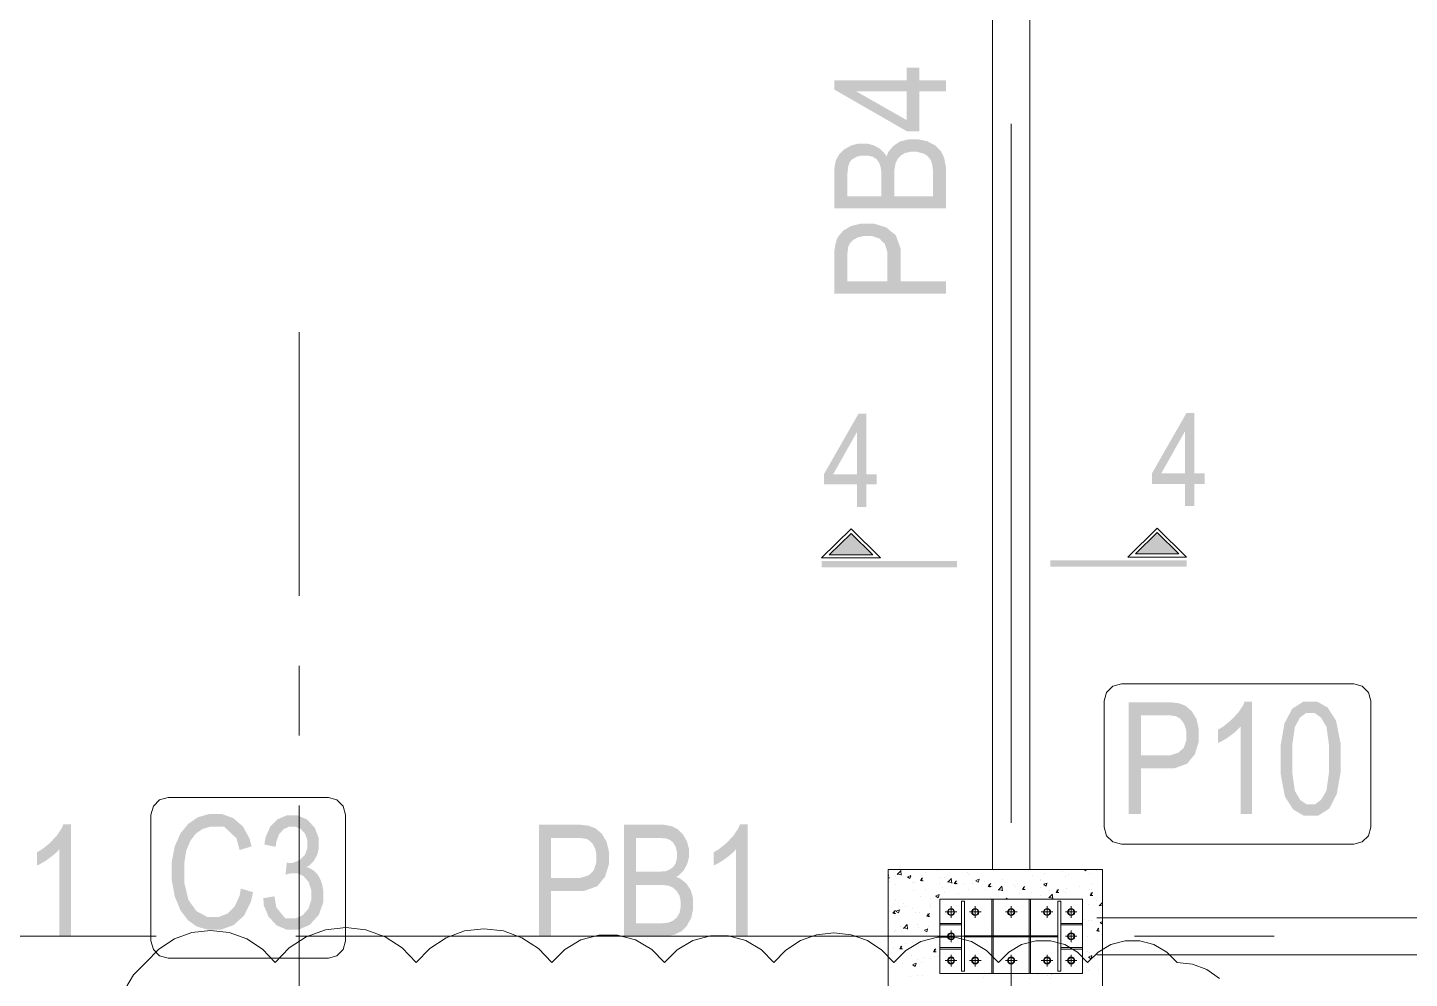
# Model space of a CAD drawing. Header units: millimetres. Extents: x 51.5 to 74.8, y 0.8 to 17.2.
# Drawn here: x 54.228 to 55.198, y 9.127 to 9.794 of the extents above; entities that cross this region are included whole.
import ezdxf

# ---------------------------------------------------------------- set-up
doc = ezdxf.new("R2010")
doc.units = ezdxf.units.MM
doc.layers.add('PDF_Geomertry', color=7, linetype='Continuous')
doc.layers.add('PDF_Solid Fills', color=7, linetype='Continuous')

msp = doc.modelspace()

# ---------------------------------------------------------------- hatches: boundary and pattern name
at = {"layer": 'PDF_Solid Fills', "transparency": 33554559}
h = msp.add_hatch(color=256, dxfattribs=at)
h.paths.add_polyline_path([(54.87301, 9.74897), (54.85426, 9.74897), (54.85426, 9.72106), (54.84551, 9.72106), (54.79454, 9.75036), (54.79454, 9.75689), (54.84551, 9.75689), (54.84551, 9.76564), (54.85426, 9.76564), (54.85426, 9.75689), (54.87301, 9.75689)])
h.paths.add_polyline_path([(54.84551, 9.74897), (54.8101, 9.74897), (54.84551, 9.72884)])
h = msp.add_hatch(color=256, dxfattribs=at)
h.paths.add_polyline_path([(54.87301, 9.66689), (54.79454, 9.66689), (54.79454, 9.69106), (54.79454, 9.69467), (54.79565, 9.7005), (54.79676, 9.70259), (54.79801, 9.70481), (54.80149, 9.70828), (54.80399, 9.70967), (54.80635, 9.71106), (54.81163, 9.71245), (54.81454, 9.71245), (54.81732, 9.71245), (54.82218, 9.7112), (54.82426, 9.71009), (54.82649, 9.70884), (54.82996, 9.7055), (54.83135, 9.70342), (54.83232, 9.7062), (54.83579, 9.7105), (54.83815, 9.71217), (54.84065, 9.71384), (54.84676, 9.71536), (54.85024, 9.71536), (54.85385, 9.71536), (54.8601, 9.71397), (54.86274, 9.71245), (54.86551, 9.71106), (54.8694, 9.70717), (54.87065, 9.70467), (54.87176, 9.70231), (54.87301, 9.6955), (54.87301, 9.69134)])
h.paths.add_polyline_path([(54.86385, 9.67536), (54.86385, 9.69134), (54.86385, 9.69397), (54.86329, 9.698), (54.86288, 9.69925), (54.86218, 9.70106), (54.85982, 9.70384), (54.85829, 9.70481), (54.85663, 9.70564), (54.8526, 9.70661), (54.85024, 9.70661), (54.84801, 9.70661), (54.84426, 9.70578), (54.84274, 9.70481), (54.84121, 9.70397), (54.83899, 9.70147), (54.83829, 9.69995), (54.8376, 9.69842), (54.83676, 9.69356), (54.83676, 9.69022), (54.83676, 9.67536)])
h.paths.add_polyline_path([(54.8276, 9.67536), (54.8276, 9.68925), (54.8276, 9.69203), (54.82718, 9.69592), (54.82676, 9.69703), (54.82621, 9.6987), (54.8244, 9.70134), (54.82301, 9.70217), (54.82176, 9.70314), (54.81815, 9.70397), (54.81579, 9.70397), (54.81371, 9.70397), (54.81024, 9.70314), (54.80885, 9.70231), (54.80732, 9.70147), (54.80538, 9.69939), (54.80496, 9.698), (54.8044, 9.69661), (54.80385, 9.69175), (54.80385, 9.68828), (54.80385, 9.67536)])
h = msp.add_hatch(color=256, dxfattribs=at)
h.paths.add_polyline_path([(54.87301, 9.60717), (54.79454, 9.60717), (54.79454, 9.63134), (54.79454, 9.63564), (54.79538, 9.64203), (54.79607, 9.64397), (54.79704, 9.64675), (54.80079, 9.6512), (54.80357, 9.65286), (54.80635, 9.65453), (54.81315, 9.6562), (54.81718, 9.6562), (54.82246, 9.6562), (54.83107, 9.65356), (54.8344, 9.65078), (54.83774, 9.64814), (54.84121, 9.6387), (54.84121, 9.63217), (54.84121, 9.61564), (54.87301, 9.61564)])
h.paths.add_polyline_path([(54.8319, 9.61564), (54.8319, 9.63231), (54.8319, 9.6362), (54.8301, 9.64203), (54.82829, 9.64383), (54.82649, 9.64564), (54.82121, 9.64745), (54.8176, 9.64745), (54.81524, 9.64745), (54.81121, 9.64661), (54.80954, 9.64564), (54.80801, 9.64481), (54.80565, 9.64259), (54.8051, 9.64134), (54.8044, 9.64009), (54.80385, 9.6355), (54.80385, 9.63217), (54.80385, 9.61564)])
h = msp.add_hatch(color=256, dxfattribs=at)
h.paths.add_polyline_path([(54.81051, 9.45745), (54.81051, 9.47314), (54.78732, 9.47314), (54.78732, 9.48036), (54.81163, 9.52286), (54.81718, 9.52286), (54.81718, 9.48036), (54.8244, 9.48036), (54.8244, 9.47314), (54.81718, 9.47314), (54.81718, 9.45745)])
h.paths.add_polyline_path([(54.81051, 9.48036), (54.81051, 9.50995), (54.79385, 9.48036)])
h = msp.add_hatch(color=256, dxfattribs=at)
h.paths.add_polyline_path([(55.04079, 9.458), (55.04079, 9.47356), (55.0176, 9.47356), (55.0176, 9.48092), (55.0419, 9.52342), (55.04746, 9.52342), (55.04746, 9.48092), (55.05468, 9.48092), (55.05468, 9.47356), (55.04746, 9.47356), (55.04746, 9.458)])
h.paths.add_polyline_path([(55.04079, 9.48092), (55.04079, 9.5105), (55.02413, 9.48092)])
h = msp.add_hatch(color=256, dxfattribs=at)
h.paths.add_polyline_path([(55.00135, 9.24189), (55.00135, 9.32036), (55.02565, 9.32036), (55.02982, 9.32036), (55.03621, 9.31967), (55.03829, 9.31897), (55.04107, 9.31786), (55.04551, 9.31411), (55.04718, 9.31134), (55.04885, 9.30856), (55.05038, 9.30189), (55.05038, 9.29786), (55.05038, 9.29259), (55.04774, 9.28384), (55.04496, 9.2805), (55.04232, 9.27717), (55.03301, 9.27384), (55.02635, 9.27384), (55.00982, 9.27384), (55.00982, 9.24189)])
h.paths.add_polyline_path([(55.00982, 9.28314), (55.02649, 9.28314), (55.03051, 9.28314), (55.03621, 9.28495), (55.03801, 9.28661), (55.03996, 9.28842), (55.04176, 9.29383), (55.04176, 9.29745), (55.04176, 9.29967), (55.04079, 9.3037), (55.03996, 9.30536), (55.03899, 9.30703), (55.0369, 9.30925), (55.03551, 9.30995), (55.03426, 9.3105), (55.02968, 9.3112), (55.02635, 9.3112), (55.00982, 9.3112)])
for points in [[(55.08774, 9.24189), (55.07982, 9.24189), (55.07982, 9.30328), (55.07843, 9.30175), (55.07482, 9.29842), (55.07246, 9.29675), (55.07024, 9.29509), (55.06593, 9.29259), (55.06399, 9.29175), (55.06399, 9.30106), (55.06732, 9.303), (55.07301, 9.30758), (55.07551, 9.31022), (55.07801, 9.31286), (55.08163, 9.31814), (55.0826, 9.32078), (55.08774, 9.32078)], [(54.25871, 9.15592), (54.25065, 9.15592), (54.25065, 9.21731), (54.2494, 9.21564), (54.24565, 9.21245), (54.24343, 9.21078), (54.24107, 9.20911), (54.2369, 9.20661), (54.23496, 9.20578), (54.23496, 9.21509), (54.23815, 9.21689), (54.24399, 9.22147), (54.24649, 9.22425), (54.24899, 9.22689), (54.25246, 9.23217), (54.25343, 9.23467), (54.25871, 9.23467)], [(54.37801, 9.18953), (54.38663, 9.18703), (54.3851, 9.18036), (54.38024, 9.1705), (54.37663, 9.16731), (54.37301, 9.16397), (54.3644, 9.16078), (54.3594, 9.16078), (54.35482, 9.16078), (54.34718, 9.16286), (54.34399, 9.16509), (54.34093, 9.16731), (54.33565, 9.17425), (54.33371, 9.17911), (54.33163, 9.18397), (54.32954, 9.19536), (54.32954, 9.20189), (54.32954, 9.20828), (54.33163, 9.21925), (54.33371, 9.22384), (54.33565, 9.22828), (54.34121, 9.23509), (54.34454, 9.23731), (54.34801, 9.23967), (54.35579, 9.24189), (54.3601, 9.24189), (54.36468, 9.24189), (54.37274, 9.23897), (54.37607, 9.23606), (54.3794, 9.23328), (54.38413, 9.22467), (54.38551, 9.21911), (54.37718, 9.21661), (54.37496, 9.22481), (54.36635, 9.233), (54.35982, 9.233), (54.35663, 9.233), (54.35107, 9.23133), (54.34871, 9.22967), (54.34635, 9.22814), (54.3426, 9.223), (54.34107, 9.21953), (54.33968, 9.21606), (54.33829, 9.20717), (54.33829, 9.20189), (54.33829, 9.19384), (54.34121, 9.18175), (54.34399, 9.17772), (54.3469, 9.1737), (54.3544, 9.16967), (54.35913, 9.16967), (54.3626, 9.16967), (54.36871, 9.17203), (54.37121, 9.17453), (54.37371, 9.17703), (54.37718, 9.18453)], [(54.39385, 9.18286), (54.40163, 9.18411), (54.40288, 9.17647), (54.40913, 9.1687), (54.41413, 9.1687), (54.4169, 9.1687), (54.42149, 9.17092), (54.42357, 9.17328), (54.42551, 9.1755), (54.42746, 9.18147), (54.42746, 9.18509), (54.42746, 9.18856), (54.42565, 9.19411), (54.42385, 9.1962), (54.42204, 9.19828), (54.4176, 9.20036), (54.41496, 9.20036), (54.41385, 9.20036), (54.41107, 9.19981), (54.4094, 9.19925), (54.41024, 9.20772), (54.41149, 9.20759), (54.4144, 9.20759), (54.41913, 9.20939), (54.42107, 9.2112), (54.42288, 9.213), (54.42468, 9.21772), (54.42468, 9.22078), (54.42468, 9.22356), (54.42315, 9.228), (54.42163, 9.22967), (54.4201, 9.23133), (54.41635, 9.233), (54.41413, 9.233), (54.4119, 9.233), (54.40801, 9.2312), (54.40649, 9.22939), (54.40482, 9.22772), (54.40288, 9.22231), (54.40246, 9.21884), (54.39454, 9.2205), (54.39538, 9.2255), (54.39871, 9.23314), (54.40135, 9.23578), (54.40399, 9.23828), (54.41024, 9.24092), (54.41399, 9.24092), (54.41788, 9.24092), (54.42454, 9.238), (54.42732, 9.23509), (54.42996, 9.23217), (54.43274, 9.22495), (54.43274, 9.2205), (54.43274, 9.21786), (54.43163, 9.21314), (54.43038, 9.21106), (54.42926, 9.20897), (54.42607, 9.20578), (54.42399, 9.20467), (54.42593, 9.20411), (54.42899, 9.20231), (54.43038, 9.20106), (54.43163, 9.19981), (54.43357, 9.19661), (54.4344, 9.19453), (54.4351, 9.19245), (54.43593, 9.18786), (54.43593, 9.18536), (54.43593, 9.17995), (54.43274, 9.17106), (54.42954, 9.16759), (54.42635, 9.16411), (54.41871, 9.16078), (54.41426, 9.16078), (54.4101, 9.16078), (54.40315, 9.1637), (54.40038, 9.16675), (54.39746, 9.16981), (54.39413, 9.17786)], [(54.73371, 9.15592), (54.72565, 9.15592), (54.72565, 9.21731), (54.7244, 9.21564), (54.72065, 9.21245), (54.71843, 9.21078), (54.71607, 9.20911), (54.7119, 9.20661), (54.70996, 9.20578), (54.70996, 9.21509), (54.71315, 9.21689), (54.71899, 9.22147), (54.72149, 9.22425), (54.72399, 9.22689), (54.72746, 9.23217), (54.72843, 9.23467), (54.73371, 9.23467)]]:
    msp.add_hatch(color=256, dxfattribs=at).paths.add_polyline_path(points)
h = msp.add_hatch(color=256, dxfattribs=at)
h.paths.add_polyline_path([(55.10801, 9.28064), (55.10801, 9.2905), (55.11065, 9.3055), (55.11329, 9.3105), (55.11593, 9.31564), (55.12385, 9.32078), (55.12899, 9.32078), (55.13357, 9.32078), (55.14093, 9.31661), (55.14357, 9.31245), (55.14676, 9.30758), (55.14996, 9.29161), (55.14996, 9.28064), (55.14996, 9.27078), (55.14732, 9.25592), (55.14468, 9.25078), (55.14204, 9.24564), (55.13413, 9.24064), (55.12885, 9.24064), (55.12426, 9.24064), (55.11676, 9.24508), (55.11385, 9.24953), (55.11093, 9.25411), (55.10801, 9.26967)])
h.paths.add_polyline_path([(55.11607, 9.28064), (55.11607, 9.27106), (55.11788, 9.25828), (55.11968, 9.25509), (55.12163, 9.25175), (55.12635, 9.24856), (55.12913, 9.24856), (55.1319, 9.24856), (55.13635, 9.25189), (55.13829, 9.25509), (55.1401, 9.25842), (55.1419, 9.2712), (55.1419, 9.28064), (55.1419, 9.29022), (55.1401, 9.30314), (55.13815, 9.30634), (55.13635, 9.30953), (55.13163, 9.31286), (55.12871, 9.31286), (55.12593, 9.31286), (55.12149, 9.30953), (55.11968, 9.3062), (55.11788, 9.30286), (55.11607, 9.29009)])
h = msp.add_hatch(color=256, dxfattribs=at)
h.paths.add_polyline_path([(54.58732, 9.15592), (54.58732, 9.23439), (54.61149, 9.23439), (54.61579, 9.23439), (54.62218, 9.2337), (54.62413, 9.23286), (54.6269, 9.23189), (54.63135, 9.22814), (54.63301, 9.22536), (54.63468, 9.22259), (54.63635, 9.21578), (54.63635, 9.21175), (54.63635, 9.20647), (54.63371, 9.19786), (54.63093, 9.19453), (54.62829, 9.1912), (54.61885, 9.18786), (54.61232, 9.18786), (54.59579, 9.18786), (54.59579, 9.15592)])
h.paths.add_polyline_path([(54.59579, 9.19703), (54.61246, 9.19703), (54.61635, 9.19703), (54.62218, 9.19884), (54.62399, 9.20064), (54.62579, 9.20245), (54.6276, 9.20786), (54.6276, 9.21134), (54.6276, 9.2137), (54.62676, 9.21772), (54.62579, 9.21939), (54.62496, 9.22106), (54.62274, 9.22328), (54.62149, 9.22397), (54.62024, 9.22453), (54.61565, 9.22509), (54.61232, 9.22509), (54.59579, 9.22509)])
h = msp.add_hatch(color=256, dxfattribs=at)
h.paths.add_polyline_path([(54.64704, 9.15592), (54.64704, 9.23439), (54.67121, 9.23439), (54.67482, 9.23439), (54.68065, 9.23328), (54.68274, 9.23217), (54.68496, 9.23106), (54.68843, 9.22745), (54.68982, 9.22509), (54.69121, 9.22259), (54.6926, 9.21731), (54.6926, 9.21439), (54.6926, 9.21175), (54.69135, 9.20675), (54.69024, 9.20467), (54.68899, 9.20245), (54.68565, 9.19897), (54.68357, 9.19772), (54.68635, 9.19661), (54.69079, 9.19314), (54.69232, 9.19078), (54.69399, 9.18828), (54.69551, 9.18231), (54.69551, 9.1787), (54.69551, 9.17508), (54.69413, 9.16883), (54.6926, 9.1662), (54.69121, 9.16342), (54.68732, 9.15953), (54.68482, 9.15842), (54.68246, 9.15717), (54.67579, 9.15592), (54.67149, 9.15592)])
h.paths.add_polyline_path([(54.65551, 9.16522), (54.67149, 9.16522), (54.67413, 9.16522), (54.67815, 9.16564), (54.6794, 9.1662), (54.68121, 9.16689), (54.68399, 9.16911), (54.68496, 9.17078), (54.68593, 9.17231), (54.68676, 9.17634), (54.68676, 9.1787), (54.68676, 9.18092), (54.68593, 9.18467), (54.68496, 9.1862), (54.68413, 9.18772), (54.68163, 9.19009), (54.6801, 9.19078), (54.67857, 9.19147), (54.67371, 9.19217), (54.67038, 9.19217), (54.65551, 9.19217)])
h.paths.add_polyline_path([(54.65551, 9.20147), (54.6694, 9.20147), (54.67218, 9.20147), (54.67607, 9.20175), (54.67718, 9.20217), (54.67885, 9.20272), (54.68149, 9.20467), (54.68232, 9.20592), (54.68329, 9.20731), (54.68413, 9.21092), (54.68413, 9.21314), (54.68413, 9.21522), (54.68329, 9.21884), (54.68246, 9.22022), (54.68163, 9.22161), (54.67954, 9.22356), (54.67815, 9.22411), (54.67676, 9.22467), (54.6719, 9.22509), (54.66843, 9.22509), (54.65551, 9.22509)])

# ---------------------------------------------------------------- linework, layer by layer
at = {"layer": 'PDF_Geomertry', "lineweight": 0}
for points in [[(54.90565, 10.1012), (54.90565, 9.20286)], [(54.9319, 10.1012), (54.9319, 9.20286)], [(54.91871, 9.23564), (54.91871, 9.7262)], [(54.41899, 9.39509), (54.41899, 9.57995)], [(54.78565, 9.42161), (54.80635, 9.44203), (54.82704, 9.42161), (54.78565, 9.42161), (54.82704, 9.42161)], [(55.0419, 9.42217), (55.02121, 9.44259), (55.00065, 9.42217), (55.0419, 9.42217), (55.00065, 9.42217)], [(54.41899, 9.29689), (54.41899, 9.34592)], [(54.41899, 9.00259), (54.41899, 9.24786)], [(54.83246, 9.19925), (54.83246, 9.19925)], [(54.83246, 9.1987), (54.83288, 9.19925)], [(54.83246, 9.19745), (54.83246, 9.19745)], [(54.83246, 9.19717), (54.83329, 9.19717)], [(54.83774, 9.19814), (54.83774, 9.19814)], [(54.83871, 9.19981), (54.84163, 9.19925)], [(54.83885, 9.19939), (54.84149, 9.20217)], [(54.84163, 9.19897), (54.84121, 9.20217)], [(54.84163, 9.20147), (54.84163, 9.20147)], [(54.84607, 9.19772), (54.84774, 9.19661), (54.84843, 9.19856)], [(54.84621, 9.19786), (54.84843, 9.1987)], [(54.85121, 9.20286), (54.85121, 9.20286)], [(54.85704, 9.19508), (54.8551, 9.19522), (54.85663, 9.19717)], [(54.85524, 9.19522), (54.85524, 9.19522)], [(54.85621, 9.19481), (54.85579, 9.19689)], [(54.85871, 9.20092), (54.85871, 9.20092)], [(54.86301, 9.20286), (54.86301, 9.20286)], [(54.8669, 9.20203), (54.8669, 9.20203)], [(54.86899, 9.19745), (54.86899, 9.19745)], [(54.87218, 9.19759), (54.87218, 9.19759)], [(54.87426, 9.19397), (54.8769, 9.19661)], [(54.87704, 9.19342), (54.87676, 9.19661)], [(54.88093, 9.193), (54.87885, 9.19314), (54.88051, 9.19508)], [(54.88593, 9.20286), (54.88593, 9.20286)], [(54.88829, 9.20078), (54.88829, 9.20078)], [(54.88899, 9.19967), (54.88899, 9.19967)], [(54.89329, 9.20286), (54.89329, 9.20286)], [(54.89385, 9.19522), (54.89621, 9.19606)], [(54.89385, 9.19508), (54.89551, 9.19397), (54.89621, 9.19592)], [(54.90635, 9.20217), (54.90635, 9.20217)], [(54.91274, 9.19606), (54.91274, 9.19606)], [(54.93371, 9.19884), (54.93371, 9.19884)], [(54.93968, 9.19578), (54.93968, 9.19578)], [(54.93968, 9.1955), (54.93968, 9.1955)], [(54.94204, 9.19995), (54.94204, 9.19995)], [(54.94926, 9.20286), (54.94926, 9.20286)], [(54.95288, 9.20286), (54.95288, 9.20286)], [(54.95315, 9.20272), (54.95315, 9.20272)], [(54.95454, 9.20161), (54.95454, 9.20161)], [(54.95704, 9.198), (54.95704, 9.198)], [(54.95913, 9.19911), (54.95913, 9.19911)], [(54.96454, 9.20286), (54.96454, 9.20286)], [(54.9694, 9.20286), (54.9694, 9.20286)], [(54.96982, 9.20286), (54.97121, 9.20203), (54.97149, 9.20286)], [(54.97093, 9.20203), (54.97093, 9.20203)], [(54.97399, 9.20036), (54.97399, 9.20036)], [(54.97843, 9.20245), (54.97843, 9.20245)], [(54.83246, 9.18842), (54.83246, 9.18842)], [(54.83315, 9.19481), (54.83315, 9.19481)], [(54.83788, 9.19272), (54.83788, 9.19272)], [(54.84954, 9.19411), (54.84954, 9.19411)], [(54.84996, 9.18786), (54.84996, 9.18786)], [(54.85093, 9.19397), (54.85093, 9.19397)], [(54.85829, 9.18884), (54.85829, 9.18884)], [(54.86593, 9.18453), (54.86829, 9.18536)], [(54.86857, 9.19328), (54.86857, 9.19328)], [(54.87079, 9.1905), (54.87079, 9.1905)], [(54.8719, 9.18647), (54.8719, 9.18647)], [(54.87413, 9.19425), (54.87718, 9.19384)], [(54.87996, 9.19272), (54.87968, 9.19481)], [(54.88163, 9.18578), (54.88163, 9.18578)], [(54.88635, 9.19259), (54.88635, 9.19259)], [(54.88857, 9.18856), (54.88857, 9.18856)], [(54.89176, 9.19328), (54.89176, 9.19328)], [(54.9001, 9.19439), (54.9001, 9.19439)], [(54.90093, 9.18911), (54.90093, 9.18911)], [(54.90468, 9.19092), (54.90274, 9.19106), (54.9044, 9.193)], [(54.90385, 9.19064), (54.90343, 9.19272)], [(54.90413, 9.19175), (54.90413, 9.19175)], [(54.90593, 9.19106), (54.90593, 9.19106)], [(54.90968, 9.18884), (54.9126, 9.18828)], [(54.90982, 9.18842), (54.91232, 9.1912)], [(54.9126, 9.188), (54.91218, 9.1912)], [(54.92038, 9.19245), (54.92038, 9.19245)], [(54.92176, 9.19106), (54.92176, 9.19106)], [(54.92288, 9.19342), (54.92288, 9.19342)], [(54.92496, 9.18578), (54.92496, 9.18578)], [(54.92857, 9.18884), (54.92663, 9.18897), (54.92815, 9.19092)], [(54.9276, 9.18856), (54.92732, 9.19064)], [(54.93329, 9.18689), (54.93329, 9.18689)], [(54.93954, 9.19022), (54.93954, 9.19022)], [(54.94163, 9.19259), (54.94399, 9.19342)], [(54.94163, 9.19231), (54.94329, 9.1912), (54.94385, 9.19328)], [(54.94524, 9.183), (54.94788, 9.18564)], [(54.94579, 9.18842), (54.94579, 9.18842)], [(54.94801, 9.18245), (54.9476, 9.18564)], [(54.95232, 9.18675), (54.95038, 9.18689), (54.95204, 9.18884)], [(54.95149, 9.18647), (54.95107, 9.18856)], [(54.95663, 9.18703), (54.95663, 9.18703)], [(54.95732, 9.18953), (54.95732, 9.18953)], [(54.96676, 9.1912), (54.96676, 9.1912)], [(54.97357, 9.18925), (54.97357, 9.18925)], [(54.97621, 9.18467), (54.97426, 9.18481), (54.97579, 9.18675)], [(54.97538, 9.18439), (54.97496, 9.18647)], [(54.9751, 9.19231), (54.9751, 9.19231)], [(54.9751, 9.18884), (54.9751, 9.18884)], [(54.98288, 9.19439), (54.98288, 9.19439)], [(54.83246, 9.17772), (54.83246, 9.17772)], [(54.83746, 9.18161), (54.83746, 9.18161)], [(54.84288, 9.17911), (54.84288, 9.17911)], [(54.8444, 9.17703), (54.8444, 9.17703)], [(54.84954, 9.17578), (54.84954, 9.17578)], [(54.85482, 9.18411), (54.85482, 9.18411)], [(54.86204, 9.17745), (54.86204, 9.17745)], [(54.86218, 9.18245), (54.86218, 9.18245)], [(54.86218, 9.17634), (54.86218, 9.17634)], [(54.86593, 9.18425), (54.8676, 9.18314), (54.86829, 9.18522)], [(54.86871, 9.17828), (54.86871, 9.17828)], [(54.87663, 9.16897), (54.87663, 9.17717)], [(54.88038, 9.18217), (54.88038, 9.18217)], [(54.89357, 9.16897), (54.89357, 9.17717)], [(54.89843, 9.18217), (54.89843, 9.18217)], [(54.90399, 9.183), (54.90399, 9.183)], [(54.91482, 9.18217), (54.91607, 9.18272)], [(54.91593, 9.18217), (54.91593, 9.18258)], [(54.91871, 9.16897), (54.91871, 9.17717)], [(54.9226, 9.18231), (54.9226, 9.18231)], [(54.93635, 9.18217), (54.93635, 9.18217)], [(54.93926, 9.18453), (54.93926, 9.18453)], [(54.94399, 9.16897), (54.94399, 9.17717)], [(54.9451, 9.18328), (54.94801, 9.18286)], [(54.96093, 9.16897), (54.96093, 9.17717)], [(54.96885, 9.17953), (54.96885, 9.17953)], [(54.97329, 9.17828), (54.97329, 9.17828)], [(54.97718, 9.18258), (54.97718, 9.18258)], [(54.97899, 9.18092), (54.97899, 9.18092)], [(54.98051, 9.17772), (54.98288, 9.17745)], [(54.98065, 9.17745), (54.98288, 9.17967)], [(54.98288, 9.18134), (54.98288, 9.18134)], [(54.83246, 9.17411), (54.83246, 9.17411)], [(54.83246, 9.16703), (54.83246, 9.16703)], [(54.83371, 9.17328), (54.83371, 9.17328)], [(54.83788, 9.17217), (54.83579, 9.17231), (54.83746, 9.17425)], [(54.8369, 9.17189), (54.83663, 9.17397)], [(54.83718, 9.1705), (54.83718, 9.1705)], [(54.83801, 9.1737), (54.84038, 9.17467)], [(54.83801, 9.17356), (54.83968, 9.17245), (54.84038, 9.17453)], [(54.84121, 9.17467), (54.84121, 9.17467)], [(54.85149, 9.17259), (54.85149, 9.17259)], [(54.8544, 9.173), (54.8544, 9.173)], [(54.86163, 9.17009), (54.85968, 9.17022), (54.86135, 9.17217)], [(54.86079, 9.16981), (54.86038, 9.17189)], [(54.86871, 9.16634), (54.86871, 9.16634)], [(54.87246, 9.17314), (54.88065, 9.17314)], [(54.88954, 9.17314), (54.8976, 9.17314)], [(54.92288, 9.17314), (54.91468, 9.17314)], [(54.94801, 9.17314), (54.93982, 9.17314)], [(54.96496, 9.17314), (54.9569, 9.17314)], [(54.96885, 9.17161), (54.96885, 9.17161)], [(54.96885, 9.16759), (54.96885, 9.16759)], [(54.97024, 9.16772), (54.97024, 9.16772)], [(54.97288, 9.16717), (54.97288, 9.16717)], [(54.97551, 9.16731), (54.97551, 9.16731)], [(55.68135, 9.16911), (54.97899, 9.16911)], [(54.98135, 9.16578), (54.98288, 9.16634)], [(54.98288, 9.16939), (54.98288, 9.16939)], [(54.29663, 9.1187), (54.30274, 9.12911), (54.31135, 9.13759), (54.31135, 9.13759), (54.32038, 9.14703), (54.33135, 9.15425), (54.34371, 9.1587), (54.35676, 9.16022), (54.36982, 9.1587), (54.38218, 9.15425), (54.39315, 9.14703), (54.40218, 9.13759), (54.41204, 9.148), (54.42399, 9.15578), (54.43746, 9.16064), (54.45163, 9.16231), (54.46579, 9.16064), (54.47926, 9.15578), (54.49135, 9.148), (54.50121, 9.13759), (54.51065, 9.14759), (54.52218, 9.15508), (54.5351, 9.15981), (54.54871, 9.16134), (54.56246, 9.15981), (54.57538, 9.15508), (54.5869, 9.14759), (54.59635, 9.13759), (54.60551, 9.14689), (54.61676, 9.15356), (54.6294, 9.15689), (54.64246, 9.15689), (54.6551, 9.15356), (54.66649, 9.14689), (54.67551, 9.13759), (54.6844, 9.14661), (54.69538, 9.153), (54.7076, 9.15634), (54.72024, 9.15634), (54.73246, 9.153), (54.74343, 9.14661), (54.75218, 9.13759), (54.76065, 9.14634), (54.77079, 9.153), (54.78218, 9.15717), (54.79426, 9.15856), (54.80635, 9.15717), (54.81788, 9.153), (54.82801, 9.14634), (54.83635, 9.13759), (54.84482, 9.1462), (54.85538, 9.15231), (54.86704, 9.1555), (54.87913, 9.1555), (54.89093, 9.15231), (54.90135, 9.1462), (54.90982, 9.13759), (54.91704, 9.14495), (54.92607, 9.15022), (54.93607, 9.15286), (54.94635, 9.15286), (54.95635, 9.15022), (54.96524, 9.14495), (54.97246, 9.13759), (54.97982, 9.14495), (54.98871, 9.15022), (54.99871, 9.15286), (55.00899, 9.15286), (55.01899, 9.15022), (55.02801, 9.14495), (55.03524, 9.13759), (55.04607, 9.13647), (55.05621, 9.13272), (55.06496, 9.12634)], [(54.83246, 9.16161), (54.83246, 9.16161)], [(54.83246, 9.1562), (54.83246, 9.1562)], [(54.83676, 9.15953), (54.83676, 9.15953)], [(54.83774, 9.16022), (54.83774, 9.16022)], [(54.84079, 9.16272), (54.84079, 9.16272)], [(54.84149, 9.15939), (54.84149, 9.15939)], [(54.84315, 9.16189), (54.84607, 9.16147)], [(54.84329, 9.16161), (54.84579, 9.16425)], [(54.84607, 9.16106), (54.84565, 9.16425)], [(54.85329, 9.16439), (54.85329, 9.16439)], [(54.85399, 9.16203), (54.85399, 9.16203)], [(54.85551, 9.15939), (54.85551, 9.15939)], [(54.85788, 9.16036), (54.86024, 9.16134)], [(54.85788, 9.16022), (54.85954, 9.15911), (54.8601, 9.16106)], [(54.86093, 9.16272), (54.86093, 9.16272)], [(54.86871, 9.16161), (54.86871, 9.16161)], [(54.87663, 9.16009), (54.87663, 9.15203)], [(54.96093, 9.16009), (54.96093, 9.15203)], [(54.97246, 9.1562), (54.97246, 9.1562)], [(54.97843, 9.16036), (54.97843, 9.16036)], [(54.98079, 9.15967), (54.97885, 9.15981), (54.98038, 9.16175)], [(54.97996, 9.15939), (54.97954, 9.16147)], [(54.98121, 9.16564), (54.98288, 9.16453)], [(54.98246, 9.15745), (54.98246, 9.15745)], [(54.98288, 9.16272), (54.98288, 9.16272)], [(54.31857, 9.15606), (54.22038, 9.15606)], [(54.90718, 9.15606), (54.41663, 9.15606)], [(54.83246, 9.14967), (54.83246, 9.14967)], [(54.83635, 9.14842), (54.83635, 9.14842)], [(54.84246, 9.14717), (54.84051, 9.14731), (54.84204, 9.14925)], [(54.84149, 9.14703), (54.84121, 9.14911)], [(54.84454, 9.1512), (54.84454, 9.1512)], [(54.8494, 9.15203), (54.8494, 9.15203)], [(54.85357, 9.15092), (54.85357, 9.15092)], [(54.86621, 9.14509), (54.86426, 9.14522), (54.86593, 9.14717)], [(54.86538, 9.14495), (54.86496, 9.14703)], [(54.86551, 9.15397), (54.86551, 9.15397)], [(54.87246, 9.15606), (54.88065, 9.15606)], [(54.96496, 9.15606), (54.9569, 9.15606)], [(54.97968, 9.15411), (54.97968, 9.15411)], [(55.10343, 9.15606), (55.00524, 9.15606)], [(54.83246, 9.1455), (54.83246, 9.1455)], [(54.83246, 9.14245), (54.83246, 9.14245)], [(54.83246, 9.13772), (54.83246, 9.13772)], [(54.83579, 9.13814), (54.83579, 9.13814)], [(54.83593, 9.13745), (54.83593, 9.13745)], [(54.83829, 9.1387), (54.83829, 9.1387)], [(54.84274, 9.13703), (54.84274, 9.13703)], [(54.84913, 9.14245), (54.84913, 9.14245)], [(54.84968, 9.13606), (54.85135, 9.13495), (54.85204, 9.13703)], [(54.84982, 9.13634), (54.85218, 9.13717)], [(54.85315, 9.13995), (54.85315, 9.13995)], [(54.85607, 9.138), (54.85607, 9.138)], [(54.8569, 9.14092), (54.8569, 9.14092)], [(54.86218, 9.14036), (54.86218, 9.14036)], [(54.8651, 9.14203), (54.8651, 9.14203)], [(54.86676, 9.14175), (54.86676, 9.14175)], [(54.87246, 9.13911), (54.88065, 9.13911)], [(54.87663, 9.14314), (54.87663, 9.13495)], [(54.88954, 9.13911), (54.8976, 9.13911)], [(54.89357, 9.14314), (54.89357, 9.13495)], [(54.92288, 9.13911), (54.91468, 9.13911)], [(54.91871, 9.14314), (54.91871, 9.13495)], [(54.91871, 9.03939), (54.91871, 9.13745)], [(54.94801, 9.13911), (54.93982, 9.13911)], [(54.94399, 9.14314), (54.94399, 9.13495)], [(54.96496, 9.13911), (54.9569, 9.13911)], [(54.96093, 9.14314), (54.96093, 9.13495)], [(54.97204, 9.14509), (54.97204, 9.14509)], [(54.97315, 9.14147), (54.97482, 9.14036), (54.97551, 9.14245)], [(54.97329, 9.14161), (54.97551, 9.14259)], [(54.97329, 9.13717), (54.97329, 9.13717)], [(54.97371, 9.14439), (54.97371, 9.14439)], [(54.97704, 9.1405), (54.97704, 9.1405)], [(55.68135, 9.143), (54.97899, 9.143)], [(54.98204, 9.14536), (54.98204, 9.14536)], [(54.83246, 9.13467), (54.83246, 9.13467)], [(54.84815, 9.12786), (54.84815, 9.12786)], [(54.85274, 9.12884), (54.85274, 9.12884)], [(54.85635, 9.12884), (54.85635, 9.12884)], [(54.89635, 9.12995), (54.89635, 9.12995)], [(54.89954, 9.12731), (54.89954, 9.12731)], [(54.91954, 9.12995), (54.91954, 9.12995)], [(54.93732, 9.12911), (54.93732, 9.12911)], [(54.93829, 9.12995), (54.93829, 9.12995)], [(54.9426, 9.12995), (54.9426, 9.12995)], [(54.94399, 9.12842), (54.94399, 9.12842)], [(54.94649, 9.12995), (54.9469, 9.12967), (54.94704, 9.12995)], [(54.95232, 9.12995), (54.95232, 9.12995)], [(54.95551, 9.12995), (54.95551, 9.12995)], [(54.96551, 9.12995), (54.96551, 9.12995)], [(54.96565, 9.12995), (54.96565, 9.12995)], [(54.97163, 9.13397), (54.97163, 9.13397)], [(54.97329, 9.13231), (54.97329, 9.13231)], [(54.98024, 9.13272), (54.98024, 9.13272)], [(54.98288, 9.13106), (54.98288, 9.13106)], [(54.92051, 9.12703), (54.92051, 9.12703)], [(54.93149, 9.12675), (54.93149, 9.12675)], [(54.94621, 9.12661), (54.94621, 9.12661)]]:
    msp.add_lwpolyline(points, dxfattribs=at)
for points in [[(54.79107, 9.42384), (54.82163, 9.42384), (54.80635, 9.43884)], [(55.03649, 9.42439), (55.00607, 9.42439), (55.02121, 9.43939)], [(54.99621, 9.33328), (55.15926, 9.33328), (55.16524, 9.33161), (55.16968, 9.32717), (55.17135, 9.3212), (55.17135, 9.23272), (55.16968, 9.22661), (55.16524, 9.22231), (55.15926, 9.22064), (54.99621, 9.22064), (54.9901, 9.22231), (54.98579, 9.22661), (54.98413, 9.23272), (54.98413, 9.3212), (54.98579, 9.32717), (54.9901, 9.33161), (54.99621, 9.33328)], [(54.32704, 9.25342), (54.43954, 9.25342), (54.44551, 9.25175), (54.44996, 9.24731), (54.45149, 9.24134), (54.45149, 9.15286), (54.44996, 9.14675), (54.44551, 9.14245), (54.43954, 9.14078), (54.32704, 9.14078), (54.32093, 9.14245), (54.31663, 9.14675), (54.31496, 9.15286), (54.31496, 9.24134), (54.31663, 9.24731), (54.32093, 9.25175), (54.32704, 9.25342)], [(54.83246, 9.04592), (54.83246, 9.20286), (54.98288, 9.20286), (54.98288, 9.04592), (54.83246, 9.04592)], [(54.83246, 9.19522), (54.83246, 9.19522), (54.83246, 9.19522)], [(54.8369, 9.20286), (54.8369, 9.20286), (54.8369, 9.20286)], [(54.83718, 9.20286), (54.83718, 9.20286), (54.83718, 9.20286)], [(54.83996, 9.20286), (54.83996, 9.20286), (54.83996, 9.20286), (54.83996, 9.20286)], [(54.85357, 9.20286), (54.85357, 9.20286), (54.85357, 9.20286)], [(54.8701, 9.20286), (54.8701, 9.20286), (54.8701, 9.20286)], [(54.87385, 9.20286), (54.87385, 9.20286), (54.87385, 9.20286)], [(54.87926, 9.20286), (54.87926, 9.20286), (54.87926, 9.20286)], [(54.88663, 9.20286), (54.88663, 9.20286), (54.88663, 9.20286)], [(54.90315, 9.20286), (54.90315, 9.20286), (54.90315, 9.20286)], [(54.90899, 9.20286), (54.90899, 9.20286), (54.90899, 9.20286)], [(54.91982, 9.20286), (54.91982, 9.20286), (54.91982, 9.20286)], [(54.93204, 9.20286), (54.93204, 9.20286), (54.93204, 9.20286)], [(54.93524, 9.20286), (54.93524, 9.20286), (54.93524, 9.20286)], [(54.93635, 9.20286), (54.93635, 9.20286), (54.93635, 9.20286)], [(54.95496, 9.20286), (54.95496, 9.20286), (54.95496, 9.20286)], [(54.97732, 9.20286), (54.97732, 9.20286), (54.97732, 9.20286)], [(54.97801, 9.20286), (54.97801, 9.20286), (54.97801, 9.20286)], [(54.98288, 9.19634), (54.98288, 9.19634), (54.98288, 9.19634)], [(54.83246, 9.1887), (54.83246, 9.1887), (54.83246, 9.1887)], [(54.83246, 9.1855), (54.83246, 9.1855), (54.83246, 9.1855)], [(54.98288, 9.19342), (54.98288, 9.19342), (54.98288, 9.19342)], [(54.98288, 9.18564), (54.98288, 9.18564), (54.98288, 9.18564)], [(54.83246, 9.18467), (54.83246, 9.18467), (54.83246, 9.18467), (54.83246, 9.18467)], [(54.86871, 9.12995), (54.96885, 9.12995), (54.96885, 9.18217), (54.86871, 9.18217), (54.86871, 9.12995)], [(54.88607, 9.13161), (54.88399, 9.13161), (54.88399, 9.18064), (54.88607, 9.18064), (54.88607, 9.13161)], [(54.8944, 9.18217), (54.8944, 9.18217), (54.8944, 9.18217)], [(54.90621, 9.15647), (54.90621, 9.18217), (54.9051, 9.18217), (54.9051, 9.15647), (54.90621, 9.15647)], [(54.90829, 9.18217), (54.90829, 9.18217), (54.90829, 9.18217), (54.90829, 9.18217)], [(54.92232, 9.18217), (54.92232, 9.18217), (54.92232, 9.18217), (54.92232, 9.18217)], [(54.93135, 9.15647), (54.93135, 9.18217), (54.93232, 9.18217), (54.93232, 9.15647), (54.93135, 9.15647)], [(54.95038, 9.18217), (54.95038, 9.18217), (54.95038, 9.18217)], [(54.95149, 9.13161), (54.95357, 9.13161), (54.95357, 9.18064), (54.95149, 9.18064), (54.95149, 9.13161)], [(54.9644, 9.18217), (54.9644, 9.18217), (54.9644, 9.18217), (54.9644, 9.18217)], [(54.96885, 9.18217), (54.96885, 9.18217), (54.96885, 9.18217), (54.96885, 9.18217)], [(54.98288, 9.17731), (54.98288, 9.17731), (54.98288, 9.17731)], [(54.83246, 9.17356), (54.83246, 9.17356), (54.83246, 9.17356)], [(54.83246, 9.16759), (54.83246, 9.16759), (54.83246, 9.16759), (54.83246, 9.16759)], [(54.86871, 9.17217), (54.86871, 9.17217), (54.86871, 9.17217)], [(54.96885, 9.17481), (54.96885, 9.17481), (54.96885, 9.17481), (54.96885, 9.17481)], [(54.96885, 9.16911), (54.96885, 9.16911), (54.96885, 9.16911)], [(54.98288, 9.17495), (54.98288, 9.17495), (54.98288, 9.17495)], [(54.83246, 9.16356), (54.83246, 9.16356), (54.83246, 9.16356)], [(54.83246, 9.16161), (54.83246, 9.16161), (54.83246, 9.16161)], [(54.86871, 9.16411), (54.88399, 9.16411), (54.88399, 9.16509), (54.86871, 9.16509), (54.86871, 9.16411)], [(54.88607, 9.15564), (54.95149, 9.15564), (54.95149, 9.15647), (54.88607, 9.15647), (54.88607, 9.15564)], [(54.96885, 9.16411), (54.95357, 9.16411), (54.95357, 9.16509), (54.96885, 9.16509), (54.96885, 9.16411)], [(54.96885, 9.16411), (54.96885, 9.16411), (54.96885, 9.16411), (54.96885, 9.16411)], [(54.96885, 9.16106), (54.96885, 9.16106), (54.96885, 9.16106)], [(54.98288, 9.16411), (54.98288, 9.16411), (54.98288, 9.16411)], [(54.83246, 9.153), (54.83246, 9.153), (54.83246, 9.153), (54.83246, 9.153)], [(54.83246, 9.14661), (54.83246, 9.14661), (54.83246, 9.14661)], [(54.86871, 9.1555), (54.86871, 9.1555), (54.86871, 9.1555)], [(54.86871, 9.14814), (54.88399, 9.14814), (54.88399, 9.14703), (54.86871, 9.14703), (54.86871, 9.14814)], [(54.90621, 9.15564), (54.90621, 9.12995), (54.9051, 9.12995), (54.9051, 9.15564), (54.90621, 9.15564)], [(54.93135, 9.15564), (54.93135, 9.12995), (54.93232, 9.12995), (54.93232, 9.15564), (54.93135, 9.15564)], [(54.96885, 9.14814), (54.95357, 9.14814), (54.95357, 9.14703), (54.96885, 9.14703), (54.96885, 9.14814)], [(54.96885, 9.15564), (54.96885, 9.15564), (54.96885, 9.15564)], [(54.96885, 9.15342), (54.96885, 9.15342), (54.96885, 9.15342), (54.96885, 9.15342)], [(54.96885, 9.15064), (54.96885, 9.15064), (54.96885, 9.15064), (54.96885, 9.15064)], [(54.96885, 9.14814), (54.96885, 9.14814), (54.96885, 9.14814), (54.96885, 9.14814)], [(54.98288, 9.15342), (54.98288, 9.15342), (54.98288, 9.15342)], [(54.86871, 9.14245), (54.86871, 9.14245), (54.86871, 9.14245)], [(54.86871, 9.1405), (54.86871, 9.1405), (54.86871, 9.1405)], [(54.96885, 9.1437), (54.96885, 9.1437), (54.96885, 9.1437)], [(54.96885, 9.14259), (54.96885, 9.14259), (54.96885, 9.14259), (54.96885, 9.14259)], [(54.96885, 9.14009), (54.96885, 9.14009), (54.96885, 9.14009), (54.96885, 9.14009)], [(54.98288, 9.1455), (54.98288, 9.1455), (54.98288, 9.1455)], [(54.98288, 9.14259), (54.98288, 9.14259), (54.98288, 9.14259)], [(54.83246, 9.13189), (54.83246, 9.13189), (54.83246, 9.13189)], [(54.86871, 9.1305), (54.86871, 9.1305), (54.86871, 9.1305)], [(54.87357, 9.12995), (54.87357, 9.12995), (54.87357, 9.12995), (54.87357, 9.12995)], [(54.88232, 9.12995), (54.88232, 9.12995), (54.88232, 9.12995)], [(54.88524, 9.12995), (54.88524, 9.12995), (54.88524, 9.12995)], [(54.89649, 9.12995), (54.89649, 9.12995), (54.89649, 9.12995), (54.89649, 9.12995)], [(54.90176, 9.12995), (54.90176, 9.12995), (54.90176, 9.12995)], [(54.91829, 9.12995), (54.91829, 9.12995), (54.91829, 9.12995)], [(54.92426, 9.12995), (54.92426, 9.12995), (54.92426, 9.12995)], [(54.93482, 9.12995), (54.93482, 9.12995), (54.93482, 9.12995)], [(54.95149, 9.12995), (54.95149, 9.12995), (54.95149, 9.12995)], [(54.96801, 9.12995), (54.96801, 9.12995), (54.96801, 9.12995)], [(54.96885, 9.13189), (54.96885, 9.13189), (54.96885, 9.13189), (54.96885, 9.13189)], [(54.96885, 9.13175), (54.96885, 9.13175), (54.96885, 9.13175), (54.96885, 9.13175)], [(54.98288, 9.13522), (54.98288, 9.13522), (54.98288, 9.13522)], [(54.98288, 9.13356), (54.98288, 9.13356), (54.98288, 9.13356)], [(54.98288, 9.13189), (54.98288, 9.13189), (54.98288, 9.13189)]]:
    msp.add_lwpolyline(points, close=True, dxfattribs=at)
for centre, radius in [((54.87663, 9.15606), 0.00208), ((54.96093, 9.15606), 0.0025), ((54.96093, 9.15606), 0.00208), ((54.87663, 9.13911), 0.00208), ((54.89357, 9.13911), 0.0025), ((54.89357, 9.13911), 0.00208), ((54.91871, 9.13911), 0.0025), ((54.91871, 9.13911), 0.00208), ((54.94399, 9.13911), 0.0025), ((54.94399, 9.13911), 0.00208), ((54.96093, 9.13911), 0.0025), ((54.96093, 9.13911), 0.00208)]:
    msp.add_circle(centre, radius, dxfattribs=at)
for points in [[(54.87899, 9.17314), (54.87899, 9.17439), (54.87788, 9.1755), (54.87663, 9.1755), (54.87524, 9.1755), (54.87413, 9.17439), (54.87413, 9.17314), (54.87413, 9.17175), (54.87524, 9.17064), (54.87663, 9.17064), (54.87788, 9.17064), (54.87899, 9.17175), (54.87899, 9.17314)], [(54.87871, 9.17314), (54.87871, 9.17425), (54.87774, 9.17522), (54.87663, 9.17522), (54.87538, 9.17522), (54.87454, 9.17425), (54.87454, 9.17314), (54.87454, 9.17189), (54.87538, 9.17092), (54.87663, 9.17092), (54.87774, 9.17092), (54.87871, 9.17189), (54.87871, 9.17314)], [(54.89607, 9.17314), (54.89607, 9.17439), (54.89496, 9.1755), (54.89357, 9.1755), (54.89218, 9.1755), (54.89107, 9.17439), (54.89107, 9.17314), (54.89107, 9.17175), (54.89218, 9.17064), (54.89357, 9.17064), (54.89496, 9.17064), (54.89607, 9.17175), (54.89607, 9.17314)], [(54.89565, 9.17314), (54.89565, 9.17425), (54.89468, 9.17522), (54.89357, 9.17522), (54.89246, 9.17522), (54.89149, 9.17425), (54.89149, 9.17314), (54.89149, 9.17189), (54.89246, 9.17092), (54.89357, 9.17092), (54.89468, 9.17092), (54.89565, 9.17189), (54.89565, 9.17314)], [(54.92121, 9.17314), (54.92121, 9.17439), (54.9201, 9.1755), (54.91871, 9.1755), (54.91732, 9.1755), (54.91621, 9.17439), (54.91621, 9.17314), (54.91621, 9.17175), (54.91732, 9.17064), (54.91871, 9.17064), (54.9201, 9.17064), (54.92121, 9.17175), (54.92121, 9.17314)], [(54.92079, 9.17314), (54.92079, 9.17425), (54.91996, 9.17522), (54.91871, 9.17522), (54.9176, 9.17522), (54.91663, 9.17425), (54.91663, 9.17314), (54.91663, 9.17189), (54.9176, 9.17092), (54.91871, 9.17092), (54.91996, 9.17092), (54.92079, 9.17189), (54.92079, 9.17314)], [(54.94649, 9.17314), (54.94649, 9.17439), (54.94538, 9.1755), (54.94399, 9.1755), (54.9426, 9.1755), (54.94149, 9.17439), (54.94149, 9.17314), (54.94149, 9.17175), (54.9426, 9.17064), (54.94399, 9.17064), (54.94538, 9.17064), (54.94649, 9.17175), (54.94649, 9.17314)], [(54.94607, 9.17314), (54.94607, 9.17425), (54.9451, 9.17522), (54.94399, 9.17522), (54.94274, 9.17522), (54.9419, 9.17425), (54.9419, 9.17314), (54.9419, 9.17189), (54.94274, 9.17092), (54.94399, 9.17092), (54.9451, 9.17092), (54.94607, 9.17189), (54.94607, 9.17314)], [(54.96343, 9.17314), (54.96343, 9.17439), (54.96232, 9.1755), (54.96093, 9.1755), (54.95954, 9.1755), (54.95843, 9.17439), (54.95843, 9.17314), (54.95843, 9.17175), (54.95954, 9.17064), (54.96093, 9.17064), (54.96232, 9.17064), (54.96343, 9.17175), (54.96343, 9.17314)], [(54.96301, 9.17314), (54.96301, 9.17425), (54.96204, 9.17522), (54.96093, 9.17522), (54.95982, 9.17522), (54.95885, 9.17425), (54.95885, 9.17314), (54.95885, 9.17189), (54.95982, 9.17092), (54.96093, 9.17092), (54.96204, 9.17092), (54.96301, 9.17189), (54.96301, 9.17314)], [(54.87899, 9.15606), (54.87899, 9.15745), (54.87788, 9.15856), (54.87663, 9.15856), (54.87524, 9.15856), (54.87413, 9.15745), (54.87413, 9.15606), (54.87413, 9.15467), (54.87524, 9.15356), (54.87663, 9.15356), (54.87788, 9.15356), (54.87899, 9.15467), (54.87899, 9.15606)], [(54.87899, 9.13911), (54.87899, 9.1405), (54.87788, 9.14161), (54.87663, 9.14161), (54.87524, 9.14161), (54.87413, 9.1405), (54.87413, 9.13911), (54.87413, 9.13772), (54.87524, 9.13661), (54.87663, 9.13661), (54.87788, 9.13661), (54.87899, 9.13772), (54.87899, 9.13911)]]:
    msp.add_open_spline(points, degree=3, knots=[0, 0, 0, 0, 1, 1, 1, 2, 2, 2, 3, 3, 3, 4, 4, 4, 4], dxfattribs=at)
at = {"layer": 'PDF_Solid Fills', "transparency": 33554559}
for points in [[(54.80635, 9.42384), (54.79107, 9.42384), (54.80635, 9.42384), (54.80635, 9.43884)], [(54.80635, 9.42384), (54.80635, 9.43884), (54.80635, 9.42384), (54.82163, 9.42384)], [(55.02121, 9.42439), (55.00607, 9.42439), (55.02121, 9.42439), (55.02121, 9.43939)], [(55.02121, 9.42439), (55.02121, 9.43939), (55.02121, 9.42439), (55.03649, 9.42439)], [(54.88065, 9.41939), (54.88065, 9.41495), (54.78565, 9.41939), (54.78565, 9.41495)], [(54.94635, 9.4155), (54.94635, 9.41995), (55.0419, 9.4155), (55.0419, 9.41995)]]:
    msp.add_solid(points, dxfattribs=at)

doc.saveas('drawing.dxf')
